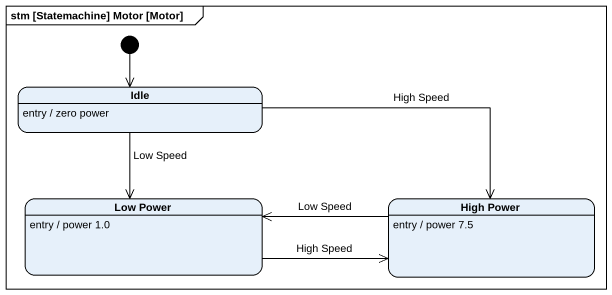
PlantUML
@startuml
mainframe stm [Statemachine] Motor [Motor]
hide empty description
state Idle
Idle : entry / zero power
state "Low Power" as Low_Power
Low_Power : entry / power 1.0
state "High Power" as High_Power
High_Power : entry / power 7.5
[*] --> Idle
Idle --> Low_Power : Low Speed
Idle -right-> High_Power : High Speed
Low_Power -right-> High_Power : High Speed
High_Power -left-> Low_Power : Low Speed
@enduml
